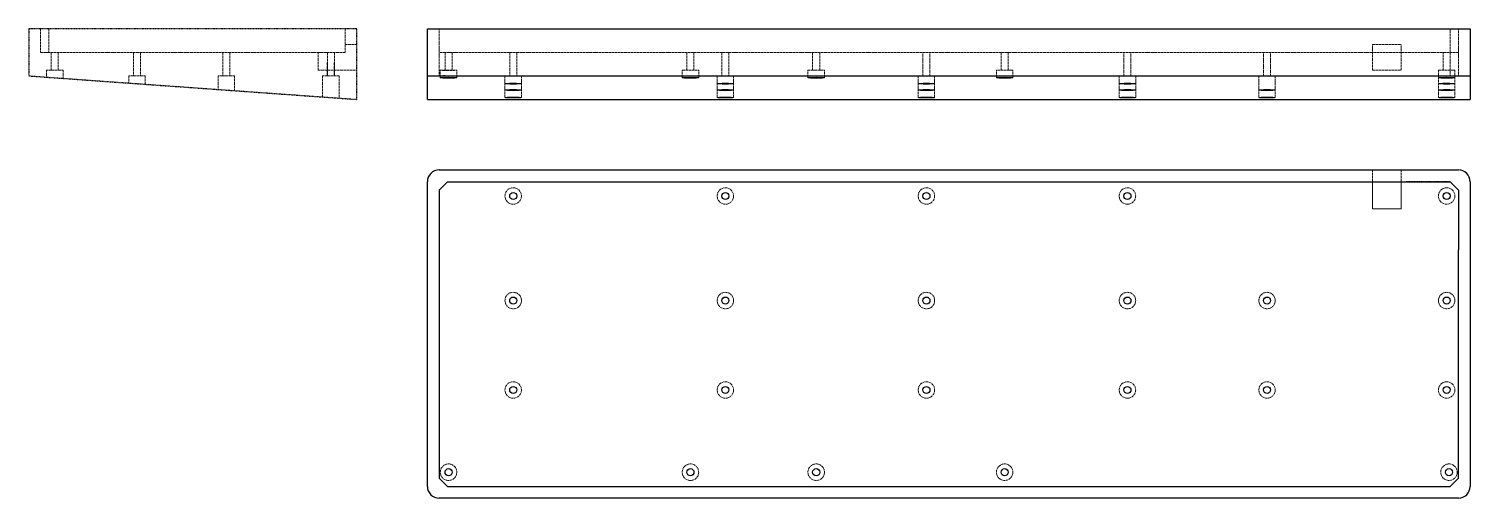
# Model space of a CAD drawing. Header units: millimetres. Extents: x -174 to 439, y -5 to 194.
import ezdxf

# ---------------------------------------------------------------- set-up
doc = ezdxf.new("R2010")
doc.units = ezdxf.units.MM
doc.header["$LTSCALE"] = 0.5
doc.header["$MEASUREMENT"] = 0
doc.linetypes.add('ACAD_ISO02W100', pattern=[15, 12, -3])
doc.linetypes.add('LÍNEAS_OCULTAS2', pattern=[0.1875, 0.125, -0.0625])
doc.layers.get('0').update_dxf_attribs({"linetype": 'CONTINUOUS'})

msp = doc.modelspace()

# ---------------------------------------------------------------- linework, layer by layer
at = {"linetype": 'LÍNEAS_OCULTAS2', "transparency": 33554687}
for p, q in [((-35, 194.5), (-174.5, 194.5)), ((-174.5, 194.5), (-174.5, 174.5)), ((-35, 164.5), (-35, 194.5)), ((-174.5, 174.5), (-35, 164.5)), ((2.5, 174.5), (1.5, 174.5)), ((5.5, 174.5), (6.5, 174.5))]:
    msp.add_line(p, q, dxfattribs=at)
at = {"linetype": 'ACAD_ISO02W100', "lineweight": 18, "ltscale": 0.18, "transparency": 33554687}
for p, q in [((-169.5, 194.5), (-169.5, 184.5)), ((-165.96, 194.5), (-165.96, 184.5)), ((-40, 194.5), (-40, 184.5)), ((0, 188.5), (0, 194.5)), ((430, 180.5), (430, 194.5)), ((433.5, 188.5), (433.5, 194.5)), ((-40, 184.5), (-169.5, 184.5)), ((-164.96, 184.5), (-164.96, 177)), ((-161.96, 184.5), (-161.96, 177)), ((-130, 184.5), (-130, 174.5)), ((-127, 184.5), (-127, 174.5)), ((-92, 184.5), (-92, 174.5)), ((-89, 184.5), (-89, 174.5)), ((-51.5, 176.9), (-51.5, 184.5)), ((-47.54, 184.5), (-47.54, 174.5)), ((-44.54, 184.5), (-44.54, 174.5)), ((-40, 187.9), (-35, 187.9)), ((0, 188.5), (0, 174.5)), ((433.5, 184.5), (0, 184.5)), ((2.5, 184.5), (2.5, 177)), ((5.5, 184.5), (5.5, 177)), ((30, 184.5), (30, 174.5)), ((33, 184.5), (33, 174.5)), ((105.39, 184.5), (105.39, 177)), ((108.39, 184.5), (108.39, 177)), ((120.25, 184.5), (120.25, 174.5)), ((123.25, 184.5), (123.25, 174.5)), ((158.86, 184.5), (158.86, 177)), ((161.86, 184.5), (161.86, 177)), ((205.75, 174.5), (205.75, 184.5)), ((208.75, 174.5), (208.75, 184.5)), ((239, 184.5), (239, 177)), ((242, 184.5), (242, 177)), ((291.25, 174.5), (291.25, 184.5)), ((294.25, 174.5), (294.25, 184.5)), ((350.62, 174.5), (350.62, 184.5)), ((353.62, 174.5), (353.62, 184.5)), ((396.97, 176.9), (396.97, 187.9)), ((396.97, 187.9), (409.17, 187.9)), ((409.17, 176.9), (409.17, 187.9)), ((427, 177), (427, 184.5)), ((433.5, 188.5), (433.5, 174.5)), ((430, 180.5), (430, 174.5)), ((-164.96, 177), (-166.96, 177)), ((-166.96, 177), (-166.96, 173.96)), ((-164.96, 177), (-161.96, 177)), ((-161.96, 177), (-159.96, 177)), ((-159.96, 177), (-159.96, 173.46)), ((-130, 174.5), (-132, 174.5)), ((-132, 174.5), (-132, 171.45)), ((-130, 174.5), (-127, 174.5)), ((-127, 174.5), (-125, 174.5)), ((-125, 174.5), (-125, 170.95)), ((-92, 174.5), (-94, 174.5)), ((-94, 174.5), (-94, 168.73)), ((-92, 174.5), (-89, 174.5)), ((-89, 174.5), (-87, 174.5)), ((-87, 174.5), (-87, 168.23)), ((-51.5, 176.9), (-35, 176.9)), ((-47.54, 174.5), (-49.54, 174.5)), ((-49.54, 174.5), (-49.54, 165.54)), ((-47.54, 174.5), (-44.54, 174.5)), ((-42.54, 174.5), (-44.54, 174.5)), ((-42.54, 174.5), (-42.54, 165.04)), ((0.5, 173.71), (0.5, 177)), ((0.5, 177), (7.5, 177)), ((7.5, 173.71), (7.5, 177)), ((28, 165.29), (28, 174.5)), ((35, 165.29), (35, 174.5)), ((103.39, 173.71), (103.39, 177)), ((103.39, 177), (110.39, 177)), ((110.39, 173.71), (110.39, 177)), ((118.25, 165.29), (118.25, 174.5)), ((125.25, 165.29), (125.25, 174.5)), ((156.86, 173.71), (156.86, 177)), ((156.86, 177), (163.86, 177)), ((163.86, 173.71), (163.86, 177)), ((203.75, 165.29), (203.75, 174.5)), ((210.75, 165.29), (210.75, 174.5)), ((237, 173.71), (237, 177)), ((244, 177), (237, 177)), ((244, 173.71), (244, 177)), ((289.25, 165.29), (289.25, 174.5)), ((296.25, 165.29), (296.25, 174.5)), ((348.62, 165.29), (348.62, 174.5)), ((355.63, 165.29), (355.63, 174.5)), ((396.97, 176.9), (409.17, 176.9)), ((425, 177), (425, 165.29)), ((425, 177), (432, 177)), ((432, 177), (432, 165.29)), ((396.97, 129.5), (396.97, 134.5)), ((409.17, 129.5), (409.17, 134.5))]:
    msp.add_line(p, q, dxfattribs=at)
at = {"linetype": 'Continuous'}
for p, q in [((-5, 164.5), (-5, 194.5)), ((-5, 194.5), (438.5, 194.5)), ((438.5, 194.5), (438.5, 164.5)), ((-5, 164.5), (438.5, 164.5)), ((-5, 0), (-5, 129.5)), ((0, 134.5), (433.5, 134.5)), ((0, 125.96), (3.54, 129.5)), ((3.54, 129.5), (291.3, 129.5)), ((291.3, 129.5), (429.97, 129.5)), ((429.97, 129.5), (433.5, 125.96)), ((438.5, 129.5), (438.5, 0)), ((0, 125.96), (0, 3.54)), ((0, 125.96), (0, 123.46)), ((433.5, 125.96), (433.5, 123.46)), ((433.5, 124.5), (433.5, 100.5)), ((433.5, 6.04), (433.5, 100.5)), ((0, 3.54), (3.54, 0)), ((3.54, 0), (429.96, 0)), ((429.96, 0), (433.5, 3.54)), ((433.5, 3.54), (433.5, 6.04)), ((433.5, -5), (0, -5))]:
    msp.add_line(p, q, dxfattribs=at)
at = {"linetype": 'ACAD_ISO02W100', "ltscale": 0.2, "transparency": 33554687}
for p, q in [((-47.54, 174.5), (-47.54, 180.5)), ((-44.54, 174.5), (-44.54, 180.5)), ((1.5, 177), (6.5, 177))]:
    msp.add_line(p, q, dxfattribs=at)
at = {"linetype": 'Continuous', "transparency": 33554687}
msp.add_line((-5, 174.5), (438.5, 174.5), dxfattribs=at)
at = {"lineweight": 18, "ltscale": 0.18, "transparency": 33554687}
for p, q in [((406.97, 129.5), (396.97, 129.5)), ((396.97, 129.5), (396.97, 118)), ((429.97, 129.5), (406.97, 129.5)), ((409.17, 118), (409.17, 129.5)), ((396.97, 118), (409.17, 118))]:
    msp.add_line(p, q, dxfattribs=at)
at = {"linetype": 'LÍNEAS_OCULTAS2'}
msp.add_line((429.97, 129.5), (410.97, 129.5), dxfattribs=at)
at = {"linetype": 'ACAD_ISO02W100', "lineweight": 18, "ltscale": 0.18, "transparency": 33554687}
for centre in [(31.5, 123.46), (121.75, 123.46), (207.25, 123.46), (292.75, 123.46), (428.5, 123.46), (31.5, 79), (121.75, 79), (207.25, 79), (292.75, 79), (352.12, 79), (428.5, 79), (31.5, 41), (121.75, 41), (207.25, 41), (292.75, 41), (352.12, 41), (428.5, 41), (4, 6.04), (106.89, 6.04), (160.36, 6.04), (240.5, 6.04), (429.5, 6.04)]:
    msp.add_circle(centre, 3.5, dxfattribs=at)
at = {"linetype": 'Continuous'}
for centre in [(31.5, 123.46), (121.75, 123.46), (207.25, 123.46), (292.75, 123.46), (428.5, 123.46), (31.5, 79), (121.75, 79), (207.25, 79), (292.75, 79), (352.12, 79), (428.5, 79), (31.5, 41), (121.75, 41), (207.25, 41), (292.75, 41), (352.12, 41), (428.5, 41), (4, 6.04), (106.89, 6.04), (160.36, 6.04), (240.5, 6.04), (429.5, 6.04)]:
    msp.add_circle(centre, 1.5, dxfattribs=at)
for centre, start, end in [((0, 129.5), 90, 180), ((433.5, 129.5), 0, 90), ((0, 0), 180, 270), ((433.5, 0), 270, 0)]:
    msp.add_arc(centre, 5, start, end, dxfattribs=at)
at = {"lineweight": 18, "ltscale": 0.18, "transparency": 33554687}
for centre in [(4, 173.71), (106.89, 173.71), (160.36, 173.71), (240.5, 173.71), (428.5, 173.71), (31.5, 171.2), (31.5, 168.48), (121.75, 171.2), (121.75, 168.48), (207.25, 171.2), (207.25, 168.48), (292.75, 171.2), (292.75, 168.48), (352.12, 168.48), (428.5, 171.2), (428.5, 168.48), (31.5, 165.29), (121.75, 165.29), (207.25, 165.29), (292.75, 165.29), (352.12, 165.29), (428.5, 165.29)]:
    msp.add_ellipse(centre, major_axis=(-3.5, 0), ratio=0.051203, dxfattribs=at)
at = {"linetype": 'LÍNEAS_OCULTAS2', "transparency": 33554687}
for centre in [(428.5, 171.2), (428.5, 168.48), (428.5, 165.29)]:
    msp.add_ellipse(centre, major_axis=(2.5, 0), ratio=0.071685, dxfattribs=at)

doc.saveas('drawing.dxf')
